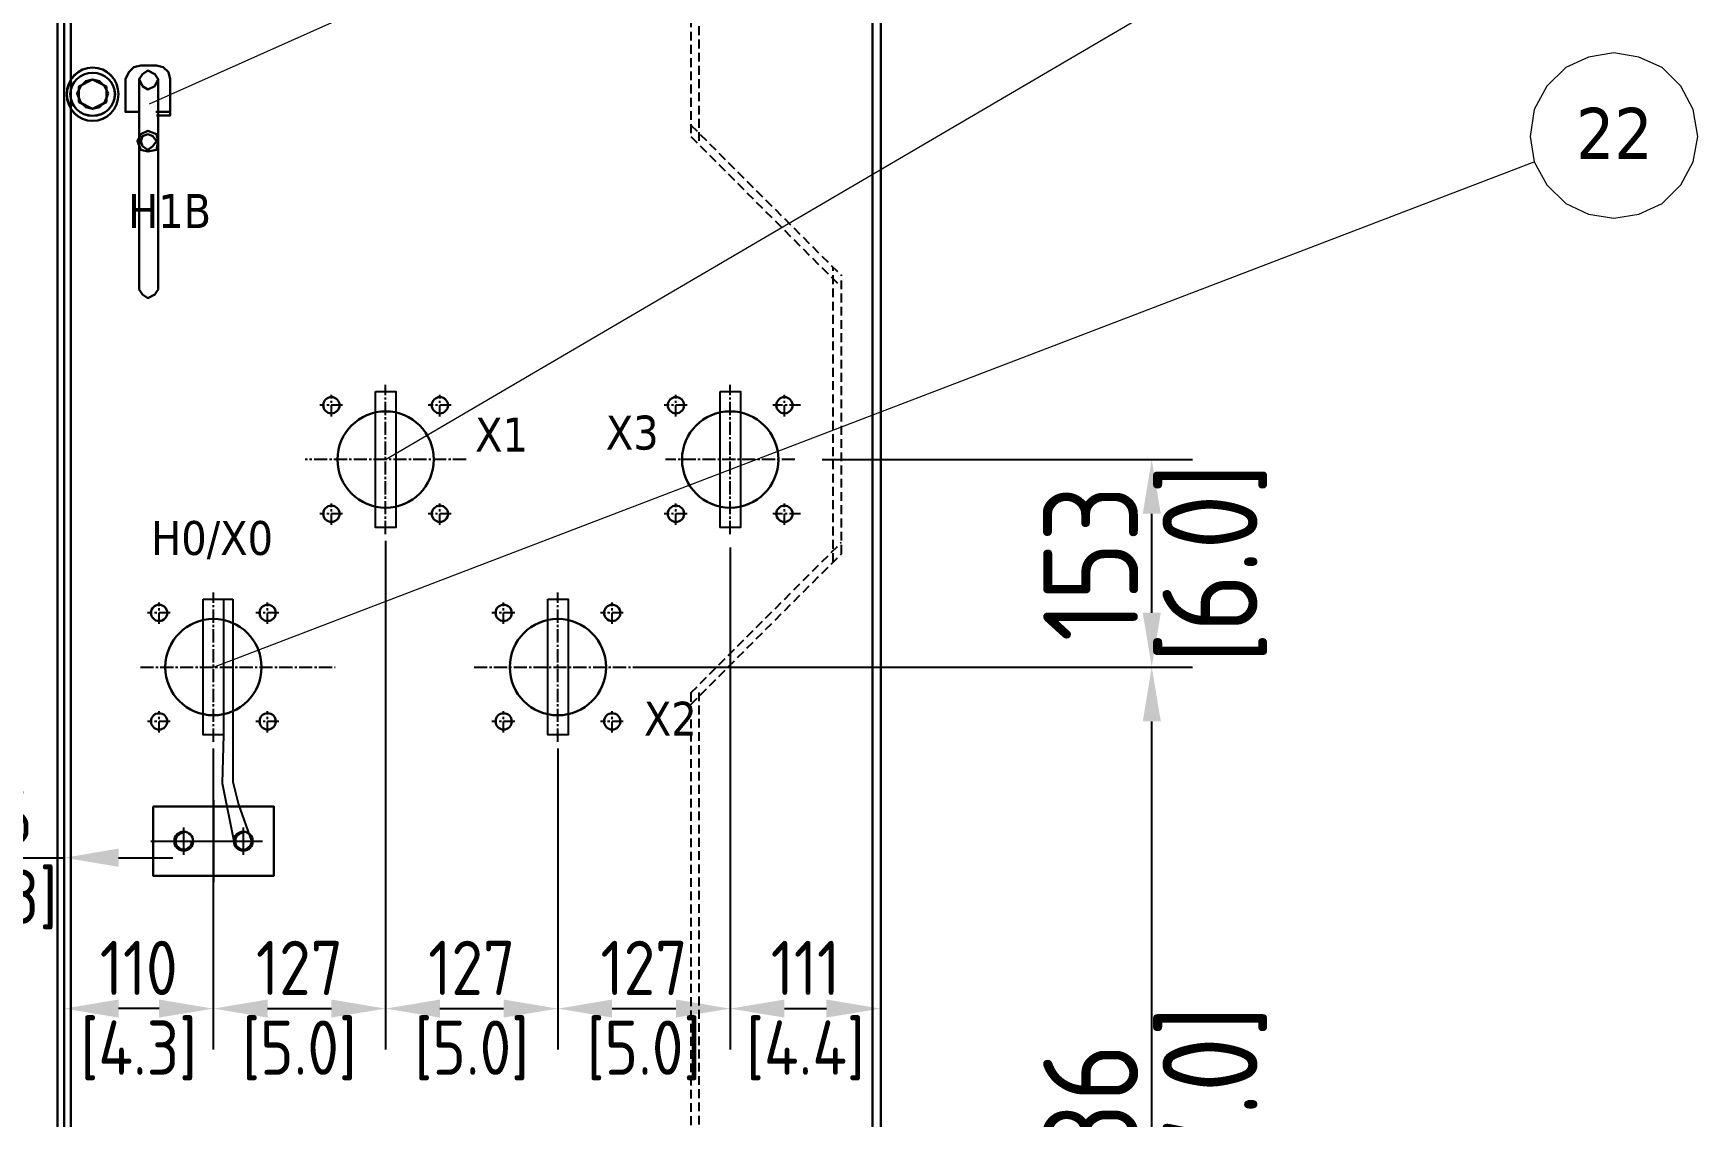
# Model space of a CAD drawing. Header units: millimetres. Extents: x 139713 to 150984, y -162976 to -156169.
# Drawn here: x 141975 to 143202, y -158735 to -157937 of the extents above; entities that cross this region are included whole.
import ezdxf

# ---------------------------------------------------------------- set-up
doc = ezdxf.new("R2010")
doc.units = ezdxf.units.MM
doc.header["$LTSCALE"] = 13
for name, pattern in [('CENTER', [50.8, 31.75, -6.35, 6.35, -6.35]), ('CENTER2', [1.125, 0.75, -0.125, 0.125, -0.125]), ('CENTERX2', [101.6, 63.5, -12.7, 12.7, -12.7]), ('DASHED', [0.75, 0.5, -0.25])]:
    doc.linetypes.add(name, pattern=pattern)
for name, color, linetype in [('1', 4, 'Continuous'), ('3中心线层', 1, 'CENTER'), ('4虚线层', 6, 'DASHED'), ('中心线', 1, 'CENTER2'), ('粗实线', 4, 'Continuous')]:
    doc.layers.add(name, color=color, linetype=linetype)
doc.layers.add('标注、文本', color=3, linetype='Continuous', lineweight=25)
doc.layers.add('铁心', color=3, linetype='Continuous', lineweight=0)
doc.styles.get("Standard").update_dxf_attribs({"font": 'gbenor.shx', "bigfont": 'gbcbig.shx'})
doc.styles.add('Tahoma$001', font='tahoma.ttf', dxfattribs={"height": 2.159784})
doc.dimstyles.new('1-15', dxfattribs={"dimscale": 20, "dimtxt": 3.5, "dimasz": 2, "dimexe": 1.5, "dimexo": 0.5, "dimgap": 0.5, "dimtad": 1, "dimtoh": 1, "dimdec": 1, "dimdsep": 46, "dimtxsty": 'Standard', "dimcen": 2.5, "dimclrd": 3, "dimclre": 3, "dimclrt": 3, "dimadec": 0, "dimazin": 2, "dimtfac": 1, "dimtdec": 1, "dimtmove": 0, "dimatfit": 2, "dimfxl": 1, "dimarcsym": 0})

# ---------------------------------------------------------------- blocks, each defined once
blk = doc.blocks.new('A$C3970166B')
at = {"layer": '标注、文本', "color": 4, "lineweight": 30}
for points in [[(20.32, 13.55), (18.63, 16.93), (16.09, 19.47), (12.7, 20.32), (9.31, 19.47), (6.77, 16.93), (5.08, 13.55), (6.77, 9.31), (9.31, 6.77), (12.7, 5.93), (16.09, 6.77), (18.63, 9.31)], [(19.47, 16.93), (12.7, 20.32), (5.93, 16.93), (5.93, 9.31), (12.7, 5.93), (19.47, 9.31)]]:
    blk.add_lwpolyline(points, close=True, dxfattribs=at)
for major_axis, ratio in [((0, 13.12), 0.967742), ((-11.01, 0), 0.961538)]:
    blk.add_ellipse((12.7, 13.12), major_axis=major_axis, ratio=ratio, start_param=0, end_param=6.283185, dxfattribs=at)
blk = doc.blocks.new('A$C33D96195')
at = {"layer": '标注、文本', "color": 4, "lineweight": 30}
for points in [[(30.5, 150.8), (27.9, 155.9), (24.1, 159.7), (19, 161), (14, 159.7), (10.2, 155.9), (7.6, 150.8), (10.2, 144.5), (14, 140.7), (19, 139.4), (24.1, 140.7), (27.9, 144.5)], [(29.2, 155.9), (19, 161), (8.9, 155.9), (8.9, 144.5), (19, 139.4), (29.2, 144.5)], [(67.3, 115.6), (66, 120.7), (59.7, 123.2), (54.6, 120.7), (52.1, 115.6), (54.6, 109.2), (59.7, 108), (66, 109.2)], [(66, 115.6), (63.5, 119.4), (59.7, 120.7), (55.9, 119.4), (54.6, 115.6), (55.9, 111.8), (59.7, 109.2), (63.5, 111.8)]]:
    blk.add_lwpolyline(points, close=True, dxfattribs=at)
for points in [[(54.6, 171.4), (49.5, 170.2), (45.7, 166.4), (43.2, 161.3)], [(53.3, 137.2), (43.2, 137.2), (43.2, 161.3)], [(67.3, 6.4), (67.3, 161.3), (64.8, 165.1), (59.7, 167.6), (55.9, 165.1), (53.3, 161.3), (55.9, 156.2), (59.7, 153.7), (64.8, 156.2), (67.3, 161.3)], [(53.3, 161.3), (53.3, 6.4)], [(54.6, 171.4), (66, 171.4)], [(76.2, 161.3), (74.9, 166.4), (71.1, 170.2), (66, 171.4)], [(76.2, 161.3), (76.2, 137.2), (66, 137.2), (76.2, 137.2), (76.2, 134.6), (66, 134.6)], [(53.3, 6.4), (55.9, 2.5), (59.7, 0), (64.8, 2.5), (67.3, 6.4)]]:
    blk.add_lwpolyline(points, dxfattribs=at)
for major_axis, ratio in [((0, 19.7), 0.967742), ((-16.5, 0), 0.961538)]:
    blk.add_ellipse((19, 150.2), major_axis=major_axis, ratio=ratio, start_param=0, end_param=6.283185, dxfattribs=at)
at = {"layer": '标注、文本', "xscale": 1.5, "yscale": 1.5, "zscale": 1.5}
blk.add_blockref('A$C3970166B', (0, 130.5), dxfattribs=at)
blk = doc.blocks.new('*D500')
at = {"layer": 'Defpoints', "color": 0, "lineweight": 13, "transparency": 16777216}
for p in [(142407.4, -158403.6), (142799.7, -158403.6), (142534.9, -159089.6)]:
    blk.add_point(p, dxfattribs=at)
at = {"layer": '标注、文本', "color": 3, "lineweight": -2, "transparency": 16777216}
for p, q in [((142417.4, -158403.6), (142829.7, -158403.6)), ((142799.7, -159049.6), (142799.7, -158443.6)), ((142544.9, -159089.6), (142829.7, -159089.6))]:
    blk.add_line(p, q, dxfattribs=at)
at = {"layer": '标注、文本', "color": 3, "lineweight": 13, "transparency": 16777216}
for points in [[(142793.1, -158443.6), (142806.4, -158443.6), (142799.7, -158403.6)], [(142793.1, -159049.6), (142806.4, -159049.6), (142799.7, -159089.6)]]:
    blk.add_solid(points, dxfattribs=at)
at = {"layer": '标注、文本', "color": 3, "transparency": 16777216, "char_height": 70, "attachment_point": 5, "rotation": 90}
for s, insert in [('[27.0]', (142846.2, -158746.6)), ('686', (142754.7, -158746.6))]:
    blk.add_mtext(s, dxfattribs=dict(at, insert=insert))
blk = doc.blocks.new('*D501')
at = {"layer": 'Defpoints', "color": 0, "lineweight": 13, "transparency": 16777216}
for p in [(142546.7, -158250.6), (142799.7, -158250.6), (142407.4, -158403.6)]:
    blk.add_point(p, dxfattribs=at)
at = {"layer": '标注、文本', "color": 3, "lineweight": -2, "transparency": 16777216}
for p, q in [((142556.7, -158250.6), (142829.7, -158250.6)), ((142799.7, -158363.6), (142799.7, -158290.6)), ((142417.4, -158403.6), (142829.7, -158403.6))]:
    blk.add_line(p, q, dxfattribs=at)
at = {"layer": '标注、文本', "color": 3, "lineweight": 13, "transparency": 16777216}
for points in [[(142793.1, -158290.6), (142806.4, -158290.6), (142799.7, -158250.6)], [(142793.1, -158363.6), (142806.4, -158363.6), (142799.7, -158403.6)]]:
    blk.add_solid(points, dxfattribs=at)
at = {"layer": '标注、文本', "color": 3, "transparency": 16777216, "char_height": 70, "attachment_point": 5, "rotation": 90}
for s, insert in [('[6.0]', (142846.2, -158327.1)), ('153', (142754.7, -158327.1))]:
    blk.add_mtext(s, dxfattribs=dict(at, insert=insert))
blk = doc.blocks.new('*D512')
at = {"layer": 'Defpoints', "color": 0, "lineweight": 13, "transparency": 16777216}
for p in [(141901.9, -158183.7), (141998, -158183.7), (141998, -158544.1)]:
    blk.add_point(p, dxfattribs=at)
at = {"layer": '标注、文本', "color": 3, "lineweight": -2, "transparency": 16777216}
for p, q in [((141901.9, -158193.7), (141901.9, -158574.1)), ((141998, -158193.7), (141998, -158574.1)), ((141861.9, -158544.1), (141821.9, -158544.1)), ((141901.9, -158544.1), (141998, -158544.1)), ((142038, -158544.1), (142078, -158544.1))]:
    blk.add_line(p, q, dxfattribs=at)
at = {"layer": '标注、文本', "color": 3, "lineweight": 13, "transparency": 16777216}
for points in [[(141861.9, -158537.4), (141861.9, -158550.8), (141901.9, -158544.1)], [(142038, -158537.4), (142038, -158550.8), (141998, -158544.1)]]:
    blk.add_solid(points, dxfattribs=at)
at = {"layer": '标注、文本', "color": 3, "transparency": 16777216, "char_height": 40, "attachment_point": 5}
for s, insert in [('96', (141949.9, -158514.1)), ('[3.8]', (141949.9, -158574.9))]:
    blk.add_mtext(s, dxfattribs=dict(at, insert=insert))
blk = doc.blocks.new('*D513')
at = {"layer": 'Defpoints', "color": 0, "lineweight": 13, "transparency": 16777216}
for p in [(141998, -158296.6), (142107.9, -158458.6), (141998, -158655.3)]:
    blk.add_point(p, dxfattribs=at)
at = {"layer": '标注、文本', "color": 3, "lineweight": -2, "transparency": 16777216}
for p, q in [((141998, -158306.6), (141998, -158685.3)), ((142107.9, -158468.6), (142107.9, -158685.3)), ((142067.9, -158655.3), (142038, -158655.3))]:
    blk.add_line(p, q, dxfattribs=at)
at = {"layer": '标注、文本', "color": 3, "lineweight": 13, "transparency": 16777216}
for points in [[(142038, -158648.6), (142038, -158661.9), (141998, -158655.3)], [(142067.9, -158648.6), (142067.9, -158661.9), (142107.9, -158655.3)]]:
    blk.add_solid(points, dxfattribs=at)
at = {"layer": '标注、文本', "color": 3, "transparency": 16777216, "char_height": 40, "attachment_point": 5}
for s, insert in [('110', (142052.9, -158625.3)), ('[4.3]', (142052.9, -158686.1))]:
    blk.add_mtext(s, dxfattribs=dict(at, insert=insert))
blk = doc.blocks.new('*D514')
at = {"layer": 'Defpoints', "color": 0, "lineweight": 13, "transparency": 16777216}
for p in [(142234.9, -158300.6), (142107.9, -158453.6), (142234.9, -158655.3)]:
    blk.add_point(p, dxfattribs=at)
at = {"layer": '标注、文本', "color": 3, "lineweight": -2, "transparency": 16777216}
for p, q in [((142234.9, -158310.6), (142234.9, -158685.3)), ((142107.9, -158463.6), (142107.9, -158685.3)), ((142147.9, -158655.3), (142194.9, -158655.3))]:
    blk.add_line(p, q, dxfattribs=at)
at = {"layer": '标注、文本', "color": 3, "lineweight": 13, "transparency": 16777216}
for points in [[(142147.9, -158648.6), (142147.9, -158661.9), (142107.9, -158655.3)], [(142194.9, -158648.6), (142194.9, -158661.9), (142234.9, -158655.3)]]:
    blk.add_solid(points, dxfattribs=at)
at = {"layer": '标注、文本', "color": 3, "transparency": 16777216, "char_height": 40, "attachment_point": 5}
for s, insert in [('127', (142171.4, -158625.3)), ('[5.0]', (142171.4, -158686.1))]:
    blk.add_mtext(s, dxfattribs=dict(at, insert=insert))
blk = doc.blocks.new('*D515')
at = {"layer": 'Defpoints', "color": 0, "lineweight": 13, "transparency": 16777216}
for p in [(142234.9, -158305.6), (142361.9, -158458.6), (142361.9, -158655.3)]:
    blk.add_point(p, dxfattribs=at)
at = {"layer": '标注、文本', "color": 3, "lineweight": -2, "transparency": 16777216}
for p, q in [((142234.9, -158315.6), (142234.9, -158685.3)), ((142361.9, -158468.6), (142361.9, -158685.3)), ((142274.9, -158655.3), (142321.9, -158655.3))]:
    blk.add_line(p, q, dxfattribs=at)
at = {"layer": '标注、文本', "color": 3, "lineweight": 13, "transparency": 16777216}
for points in [[(142274.9, -158648.6), (142274.9, -158661.9), (142234.9, -158655.3)], [(142321.9, -158648.6), (142321.9, -158661.9), (142361.9, -158655.3)]]:
    blk.add_solid(points, dxfattribs=at)
at = {"layer": '标注、文本', "color": 3, "transparency": 16777216, "char_height": 40, "attachment_point": 5}
for s, insert in [('127', (142298.4, -158625.3)), ('[5.0]', (142298.4, -158686.1))]:
    blk.add_mtext(s, dxfattribs=dict(at, insert=insert))
blk = doc.blocks.new('*D516')
at = {"layer": 'Defpoints', "color": 0, "lineweight": 13, "transparency": 16777216}
for p in [(142488.9, -158305.6), (142361.9, -158453.6), (142488.9, -158655.3)]:
    blk.add_point(p, dxfattribs=at)
at = {"layer": '标注、文本', "color": 3, "lineweight": -2, "transparency": 16777216}
for p, q in [((142488.9, -158315.6), (142488.9, -158685.3)), ((142361.9, -158463.6), (142361.9, -158685.3)), ((142401.9, -158655.3), (142448.9, -158655.3))]:
    blk.add_line(p, q, dxfattribs=at)
at = {"layer": '标注、文本', "color": 3, "lineweight": 13, "transparency": 16777216}
for points in [[(142401.9, -158648.6), (142401.9, -158661.9), (142361.9, -158655.3)], [(142448.9, -158648.6), (142448.9, -158661.9), (142488.9, -158655.3)]]:
    blk.add_solid(points, dxfattribs=at)
at = {"layer": '标注、文本', "color": 3, "transparency": 16777216, "char_height": 40, "attachment_point": 5}
for s, insert in [('127', (142425.4, -158625.3)), ('[5.0]', (142425.4, -158686.1))]:
    blk.add_mtext(s, dxfattribs=dict(at, insert=insert))
blk = doc.blocks.new('*D517')
at = {"layer": 'Defpoints', "color": 0, "lineweight": 13, "transparency": 16777216}
for p in [(142488.9, -158305.6), (142599.9, -158305.6), (142599.9, -158655.3)]:
    blk.add_point(p, dxfattribs=at)
at = {"layer": '标注、文本', "color": 3, "lineweight": -2, "transparency": 16777216}
for p, q in [((142488.9, -158315.6), (142488.9, -158685.3)), ((142599.9, -158315.6), (142599.9, -158685.3)), ((142528.9, -158655.3), (142559.9, -158655.3))]:
    blk.add_line(p, q, dxfattribs=at)
at = {"layer": '标注、文本', "color": 3, "lineweight": 13, "transparency": 16777216}
for points in [[(142528.9, -158648.6), (142528.9, -158661.9), (142488.9, -158655.3)], [(142559.9, -158648.6), (142559.9, -158661.9), (142599.9, -158655.3)]]:
    blk.add_solid(points, dxfattribs=at)
at = {"layer": '标注、文本', "color": 3, "transparency": 16777216, "char_height": 40, "attachment_point": 5}
for s, insert in [('111', (142544.4, -158625.3)), ('[4.4]', (142544.4, -158686.1))]:
    blk.add_mtext(s, dxfattribs=dict(at, insert=insert))

msp = doc.modelspace()

# ---------------------------------------------------------------- linework, layer by layer
at = {"layer": '1', "color": 1, "linetype": 'CENTERX2', "lineweight": -3, "ltscale": 0.1}
for p, q in [((142108.039, -158501.794), (142108.039, -158562.069)), ((142086.039, -158541.94), (142086.039, -158521.924)), ((142130.039, -158541.94), (142130.039, -158521.924)), ((142061.716, -158531.932), (142154.362, -158531.932))]:
    msp.add_line(p, q, dxfattribs=at)
at = {"layer": '3中心线层', "ltscale": 0.02}
for p, q in [((142194.941, -158218.846), (142194.941, -158203.034)), ((142274.941, -158218.846), (142274.941, -158203.034)), ((142448.941, -158218.846), (142448.941, -158203.034)), ((142528.941, -158218.846), (142528.941, -158203.034)), ((142203.129, -158210.637), (142186.3, -158210.637)), ((142283.129, -158210.637), (142266.3, -158210.637)), ((142457.129, -158210.637), (142440.3, -158210.637)), ((142540.819, -158210.637), (142520.3, -158210.637)), ((142194.941, -158298.846), (142194.941, -158283.034)), ((142274.941, -158298.846), (142274.941, -158283.034)), ((142448.941, -158298.846), (142448.941, -158283.034)), ((142528.941, -158298.846), (142528.941, -158283.034)), ((142203.129, -158290.637), (142186.3, -158290.637)), ((142283.129, -158290.637), (142266.3, -158290.637)), ((142457.129, -158290.637), (142440.3, -158290.637)), ((142540.819, -158290.637), (142520.3, -158290.637)), ((142067.941, -158371.846), (142067.941, -158356.034)), ((142147.941, -158371.846), (142147.941, -158356.034)), ((142321.941, -158371.846), (142321.941, -158356.034)), ((142401.941, -158371.846), (142401.941, -158356.034)), ((142076.129, -158363.637), (142059.3, -158363.637)), ((142156.129, -158363.637), (142139.3, -158363.637)), ((142330.129, -158363.637), (142313.3, -158363.637)), ((142410.129, -158363.637), (142393.3, -158363.637)), ((142067.941, -158451.846), (142067.941, -158436.034)), ((142147.941, -158451.846), (142147.941, -158436.034)), ((142321.941, -158451.846), (142321.941, -158436.034)), ((142401.941, -158451.846), (142401.941, -158436.034)), ((142076.129, -158443.637), (142059.3, -158443.637)), ((142156.129, -158443.637), (142139.3, -158443.637)), ((142330.129, -158443.637), (142313.3, -158443.637)), ((142410.129, -158443.637), (142393.3, -158443.637))]:
    msp.add_line(p, q, dxfattribs=at)
at = {"layer": '4虚线层'}
for p, q in [((142459.938, -157486.884), (142459.938, -158012.634)), ((142465.938, -157482.884), (142465.938, -158018.634)), ((142459.938, -158004.149), (142570.938, -158115.149)), ((142459.938, -158012.634), (142570.938, -158123.634)), ((142564.938, -158326.12), (142564.938, -158109.149)), ((142570.938, -158320.12), (142570.938, -158115.149)), ((142459.938, -158422.634), (142570.938, -158311.634)), ((142459.938, -158431.12), (142570.938, -158320.12)), ((142459.938, -158422.634), (142459.938, -158981.634)), ((142465.938, -158422.234), (142465.938, -158981.634))]:
    msp.add_line(p, q, dxfattribs=at)
at = {"layer": '中心线'}
for p, q in [((142234.941, -158305.637), (142234.941, -158195.637)), ((142488.941, -158305.637), (142488.941, -158195.637)), ((142294.283, -158250.637), (142175.599, -158250.637)), ((142536.691, -158250.637), (142441.191, -158250.637)), ((142107.941, -158458.637), (142107.941, -158348.637)), ((142361.941, -158458.637), (142361.941, -158348.637)), ((142054.125, -158403.637), (142197.757, -158403.637)), ((142300.125, -158403.637), (142443.757, -158403.637))]:
    msp.add_line(p, q, dxfattribs=at)
at = {"layer": '标注、文本', "color": 4, "lineweight": 30}
for p, q in [((142593.938, -158981.634), (142593.938, -157339.666)), ((142599.938, -158989.634), (142599.938, -157339.666))]:
    msp.add_line(p, q, dxfattribs=at)
at = {"layer": '标注、文本'}
for p, q in [((142115.441, -158353.637), (142122.211, -158353.637)), ((142122.211, -158353.637), (142122.211, -158456.53)), ((142115.441, -158453.637), (142114.505, -158489.201)), ((142122.211, -158456.53), (142122.211, -158488.102)), ((142114.505, -158489.201), (142123.039, -158531.932)), ((142122.211, -158488.102), (142126.546, -158504.825)), ((142126.546, -158504.825), (142136.039, -158531.932))]:
    msp.add_line(p, q, dxfattribs=at)
at = {"layer": '标注、文本', "color": 4, "lineweight": 30}
msp.add_lwpolyline([(142063.539, -158506.432), (142152.539, -158506.432), (142152.539, -158557.432), (142063.539, -158557.432)], close=True, dxfattribs=at)
for centre in [(142086.039, -158531.932), (142130.039, -158531.932)]:
    msp.add_circle(centre, 7, dxfattribs=at)
at = {"layer": '标注、文本'}
for centre in [(142086.039, -158531.932), (142130.039, -158531.932)]:
    msp.add_arc(centre, 6, 90, 0, dxfattribs=at)
at = {"layer": '粗实线', "lineweight": 30}
for p, q in [((141992.954, -157377.822), (141992.954, -158983.79)), ((141997.954, -157377.822), (141997.954, -158983.79)), ((142002.954, -157377.822), (142002.954, -158983.79))]:
    msp.add_line(p, q, dxfattribs=at)
at = {"layer": '粗实线'}
for points in [[(142227.441, -158200.637), (142242.441, -158200.637), (142242.441, -158300.637), (142227.441, -158300.637)], [(142481.441, -158200.637), (142496.441, -158200.637), (142496.441, -158300.637), (142481.441, -158300.637)], [(142100.441, -158353.637), (142115.441, -158353.637), (142115.441, -158453.637), (142100.441, -158453.637)], [(142354.441, -158353.637), (142369.441, -158353.637), (142369.441, -158453.637), (142354.441, -158453.637)]]:
    msp.add_lwpolyline(points, close=True, dxfattribs=at)
at = {"layer": '粗实线', "lineweight": 30}
for centre, radius in [((142194.941, -158210.637), 6), ((142234.941, -158250.637), 35.5), ((142274.941, -158210.637), 6), ((142448.941, -158210.637), 6), ((142488.941, -158250.637), 35.5), ((142528.941, -158210.637), 6), ((142194.941, -158290.637), 6), ((142274.941, -158290.637), 6), ((142448.941, -158290.637), 6), ((142528.941, -158290.637), 6), ((142067.941, -158363.637), 6), ((142147.941, -158363.637), 6), ((142321.941, -158363.637), 6), ((142401.941, -158363.637), 6), ((142107.941, -158403.637), 35.5), ((142361.941, -158403.637), 35.5), ((142067.941, -158443.637), 6), ((142147.941, -158443.637), 6), ((142321.941, -158443.637), 6), ((142401.941, -158443.637), 6)]:
    msp.add_circle(centre, radius, dxfattribs=at)
at = {"layer": '铁心'}
for points in [[(142060.75, -157988.519), (143081.043, -157533.251), (143081.043, -157533.251)], [(142234.941, -158250.637), (143081.745, -157754.688), (143081.745, -157754.688)], [(142107.941, -158403.637), (143081.745, -158031.33), (143081.745, -158031.33)]]:
    msp.add_lwpolyline(points, dxfattribs=at)
msp.add_lwpolyline([(143202.22, -158012.656), (143198.907, -157992.778), (143189.871, -157975.61), (143176.017, -157961.756), (143158.849, -157954.226), (143140.477, -157950.913), (143121.803, -157954.226), (143104.936, -157961.756), (143091.082, -157975.61), (143081.745, -157992.778), (143078.733, -158012.656), (143081.745, -158031.33), (143091.082, -158048.197), (143104.936, -158062.051), (143121.803, -158069.882), (143140.477, -158072.894), (143158.849, -158069.882), (143176.017, -158062.051), (143189.871, -158048.197), (143198.907, -158031.33)], close=True, dxfattribs=at)

# ---------------------------------------------------------------- block references
at = {"layer": '标注、文本'}
msp.add_blockref('A$C33D96195', (141999.892, -158131.645), dxfattribs=at)

# ---------------------------------------------------------------- texts
at = {"layer": '标注、文本', "style": 'Tahoma$001'}
for s, p in [('H1B', (142045.055, -158080.02)), ('X1', (142300.888, -158244.748)), ('X3', (142397.23, -158243.284)), ('H0/X0', (142062.081, -158320.935)), ('X2', (142425.326, -158454.134))]:
    msp.add_text(s, height=25, dxfattribs=at).set_placement(p)
at = {"layer": '铁心', "style": 'Tahoma$001'}
msp.add_text('22', height=37.5893, dxfattribs=at).set_placement((143112.582, -158029.078))

# ---------------------------------------------------------------- dimensions: what is measured, and where the dimension line sits
at = {"layer": '标注、文本'}
for base, p1, p2, picture, middle in [((141997.954, -158544.111), (141901.938, -158183.729), (141997.954, -158183.729), '*D512', (141949.946, -158544.111)), ((141997.954, -158655.278), (142107.941, -158458.637), (141997.954, -158296.634), '*D513', (142052.947, -158655.278)), ((142234.941, -158655.278), (142107.941, -158453.637), (142234.941, -158300.637), '*D514', (142171.441, -158655.278)), ((142361.941, -158655.278), (142234.941, -158305.637), (142361.941, -158458.637), '*D515', (142298.441, -158655.278)), ((142488.941, -158655.278), (142361.941, -158453.637), (142488.941, -158305.637), '*D516', (142425.441, -158655.278)), ((142599.938, -158655.278), (142488.941, -158305.637), (142599.938, -158305.637), '*D517', (142544.439, -158655.278))]:
    dim = msp.add_linear_dim(base=base, p1=p1, p2=p2, dimstyle='1-15', override={"dimtxt": 2, "dimpost": '\\X'}, dxfattribs=at)
    dim.commit()
    dim.dimension.update_dxf_attribs({"geometry": picture, "text_midpoint": middle, "dimtype": 160})
for base, p1, p2, picture, middle in [((142799.745, -158250.637), (142407.441, -158403.637), (142546.691, -158250.637), '*D501', (142799.745, -158327.137)), ((142799.745, -158403.637), (142534.938, -159089.634), (142407.441, -158403.637), '*D500', (142799.745, -158746.636))]:
    dim = msp.add_linear_dim(base=base, p1=p1, p2=p2, angle=90, dimstyle='1-15', override={"dimpost": '\\X'}, dxfattribs=at)
    dim.commit()
    dim.dimension.update_dxf_attribs({"geometry": picture, "text_midpoint": middle})

doc.saveas('drawing.dxf')
